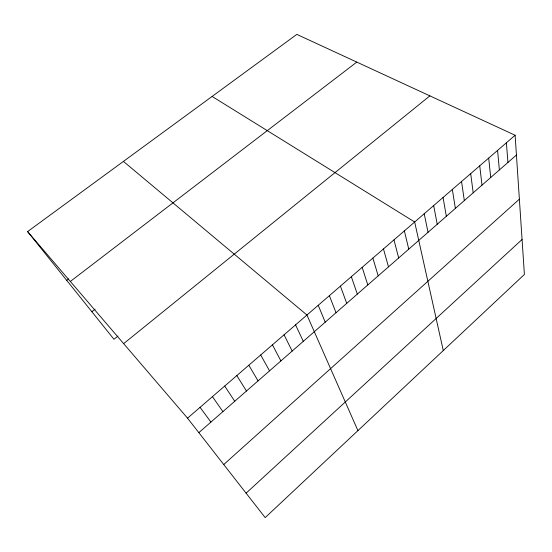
<?xml version="1.0" encoding="UTF-8"?>
<svg xmlns="http://www.w3.org/2000/svg" width="552" height="552" viewBox="0 0 552 552"><rect width="100%" height="100%" fill="white"/><g stroke="black" fill="none" stroke-linecap="round" stroke-linejoin="round"><path stroke-width="0.83" d="M246.102 493.177L522.068 239.492M223.746 464.542L519.384 199.155M198.844 432.644L516.437 155.022M515.119 135.247L524.4 274.461L265.181 517.61L187.528 418.161L515.119 135.247L296.824 34.39L27.6 231.592L113.974 339.287L117.997 336.051M123.648 343.634L429.87 95.862M91.867 311.721L95.144 309.148M70.346 281.451L356.778 62.093M66.716 280.361L68.655 278.877M212.106 96.441L414.662 222.001L443.277 350.554M123.427 161.405L306.953 315.026L357.917 430.622M27.6 231.592L187.528 418.161M200.052 407.341L210.933 422.08M212.444 396.647L222.898 411.619M224.698 386.062L234.745 401.263M236.822 375.588L246.461 391.023M248.821 365.224L258.06 380.88M260.689 354.971L269.542 370.847M272.44 344.827L280.906 360.911M284.066 334.788L292.153 351.079M295.568 324.859L303.289 341.35M318.221 305.29L325.225 322.175M329.371 295.658L336.03 312.729M340.411 286.122L346.725 303.372M351.341 276.69L357.323 294.112M362.16 267.347L367.811 284.942M372.869 258.094L378.196 275.862M383.474 248.938L388.484 266.871M393.976 239.872L398.675 257.963M404.368 230.895L408.763 249.145M424.212 213.755L428.035 232.302M433.679 205.585L437.225 224.264M443.056 197.485L446.34 216.301M452.343 189.46L455.372 208.408M461.555 181.505L464.322 200.583M470.683 173.625L473.195 192.82M479.729 165.814L481.999 185.134M488.692 158.072L490.721 177.509M497.58 150.392L499.367 169.947M506.391 142.789L507.937 162.454"/></g></svg>
